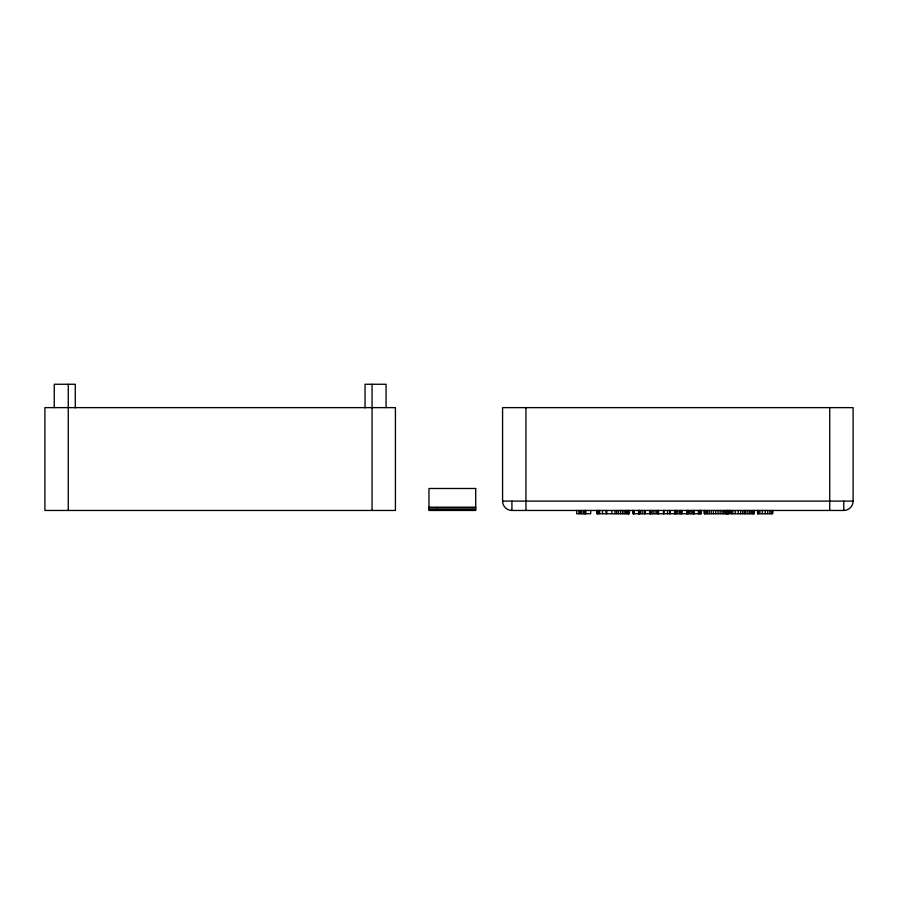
<?xml version="1.0" encoding="UTF-8"?>
<svg xmlns="http://www.w3.org/2000/svg" width="898" height="898" viewBox="0 0 898 898"><rect width="100%" height="100%" fill="white"/><g stroke="black" fill="none" stroke-linecap="round" stroke-linejoin="round"><path stroke-width="1.35" d="M502.577 501.106L853.1 501.106L853.1 407.636L502.577 407.636L502.577 501.106A9.35 9.35 0 0 0 511.927 510.457L843.75 510.457A9.35 9.35 0 0 0 853.1 501.106M428.963 507.19L475.704 507.19M428.963 507.999L475.704 507.999M428.963 509.593L475.704 509.593M843.75 501.106L843.75 510.457M829.73 407.636L829.73 510.457M772.796 510.457L772.796 513.735L757.53 513.735L757.53 510.457M771.483 510.457L771.483 513.735M769.777 510.457L769.777 513.735M767.667 510.457L767.667 513.735M765.175 510.457L765.175 513.735M762.267 510.457L762.267 513.735M759.82 510.457L759.82 513.735M758.103 510.457L758.103 513.735M757.867 510.457L757.867 513.735M754.107 510.457L754.107 513.735L730.512 513.735L730.512 510.457M753.916 510.457L753.927 513.735M753.377 510.457L753.377 513.735M752.468 510.457L752.468 513.735M751.199 510.457L751.199 513.735M749.628 510.457L749.628 513.735M747.832 510.457L747.832 513.735M745.789 510.457L745.789 513.735M744.464 510.457L744.464 513.735M742.758 510.457L742.758 513.735M740.659 510.457L740.659 513.735M738.156 510.457L738.156 513.735M735.249 510.457L735.249 513.735M732.802 510.457L732.802 513.735M731.084 510.457L731.084 513.735M729.21 510.457L729.21 513.735L704.256 513.735L704.256 510.457M729.03 510.457L729.03 513.735M728.491 510.457L728.491 513.735M727.582 510.457L727.582 513.735M727.088 510.457L727.088 513.735M726.886 510.457L726.886 513.735M726.269 510.457L726.269 513.735M725.258 510.457L725.258 513.735M723.833 510.457L723.833 513.735M722.115 510.457L722.115 513.735M720.196 510.457L720.196 513.735M718.074 510.457L718.074 513.735M715.773 510.457L715.773 513.735M713.439 510.457L713.439 513.735M711.295 510.457L711.295 513.735M709.341 510.457L709.341 513.735M707.579 510.457L707.579 513.735M706.12 510.457L706.12 513.735M705.087 510.457L705.087 513.735M704.459 510.457L704.459 513.735M701.215 510.457L701.215 513.735L633.068 513.735L633.068 510.457M701.057 510.457L701.057 513.735M700.597 510.457L700.597 513.735M699.733 510.457L699.733 513.735M699.026 510.457L699.026 513.735M698.42 510.457L698.42 513.735M694.087 510.457L694.087 513.735M693.84 510.457L693.84 513.735M693.121 510.457L693.121 513.735M691.887 510.457L691.887 513.735M690.079 510.457L690.079 513.735M688.643 510.457L688.643 513.735M687.61 510.457L687.61 513.735M686.992 510.457L686.992 513.735M686.79 510.457L686.79 513.735M681.818 510.457L681.818 513.735M681.593 510.457L681.593 513.735M680.886 510.457L680.886 513.735M679.674 510.457L679.674 513.735M677.911 510.457L677.911 513.735M676.396 510.457L676.396 513.735M675.386 510.457L675.386 513.735M674.825 510.457L674.825 513.735M674.634 510.457L674.634 513.735M670.121 510.457L670.121 513.735M669.672 510.457L669.672 513.735M667.551 510.457L667.551 513.735M664.026 510.457L664.026 513.735M663.431 510.457L663.431 513.735M658.459 510.457L658.459 513.735M658.212 510.457L658.212 513.735M657.448 510.457L657.448 513.735M656.068 510.457L656.068 513.735M653.957 510.457L653.957 513.735M652.049 510.457L652.049 513.735M650.837 510.457L650.837 513.735M650.186 510.457L650.186 513.735M649.961 510.457L649.961 513.735M645 510.457L645 513.735M644.798 510.457L644.798 513.735M642.699 510.457L642.699 513.735M640.79 510.457L640.79 513.735M639.264 510.457L639.264 513.735M638.759 510.457L638.759 513.735M638.557 510.457L638.557 513.735M634.01 510.457L634.01 513.735M633.808 510.457L633.808 513.735M633.303 510.457L633.303 513.735M629.453 510.457L629.453 513.735L596.912 513.735L596.912 510.457M628.555 510.457L628.555 513.735M628.375 510.457L628.375 513.735M627.837 510.457L627.837 513.735M626.939 510.457L626.939 513.735M625.682 510.457L625.682 513.735M624.132 510.457L624.132 513.735M622.393 510.457L622.393 513.735M620.462 510.457L620.462 513.735M618.34 510.457L618.34 513.735M616.612 510.457L616.612 513.735M614.939 510.457L614.939 513.735M611.774 510.457L611.774 513.735M606.801 510.457L606.801 513.735M606.049 510.457L606.049 513.735M602.524 510.457L602.524 513.735M599.673 510.457L599.673 513.735M598.382 510.457L598.382 513.735M597.54 510.457L597.54 513.735M597.069 510.457L597.069 513.735M590.671 510.457L590.671 513.735L576.673 513.735L576.673 510.457M585.721 510.457L585.721 513.735M585.474 510.457L585.474 513.735M584.71 510.457L584.71 513.735M583.453 510.457L583.453 513.735M581.68 510.457L581.68 513.735M580.321 510.457L580.321 513.735M578.929 510.457L578.929 513.735M525.947 407.636L525.947 510.457M511.927 501.106L511.927 510.457M436.888 509.177L436.888 510.457M386.073 407.636L386.073 384.265L365.048 384.265L365.048 407.916M372.053 384.265L372.053 510.457M75.275 407.916L75.275 384.265L54.25 384.265L54.25 407.636M68.27 384.265L68.27 510.457M395.423 407.636L44.9 407.636L44.9 510.457L395.423 510.457L395.423 407.636M475.704 488.49L428.963 488.49L428.963 510.457L475.704 510.457L475.704 488.49M639.578 513.735L639.578 510.457L639.499 513.735"/></g></svg>
